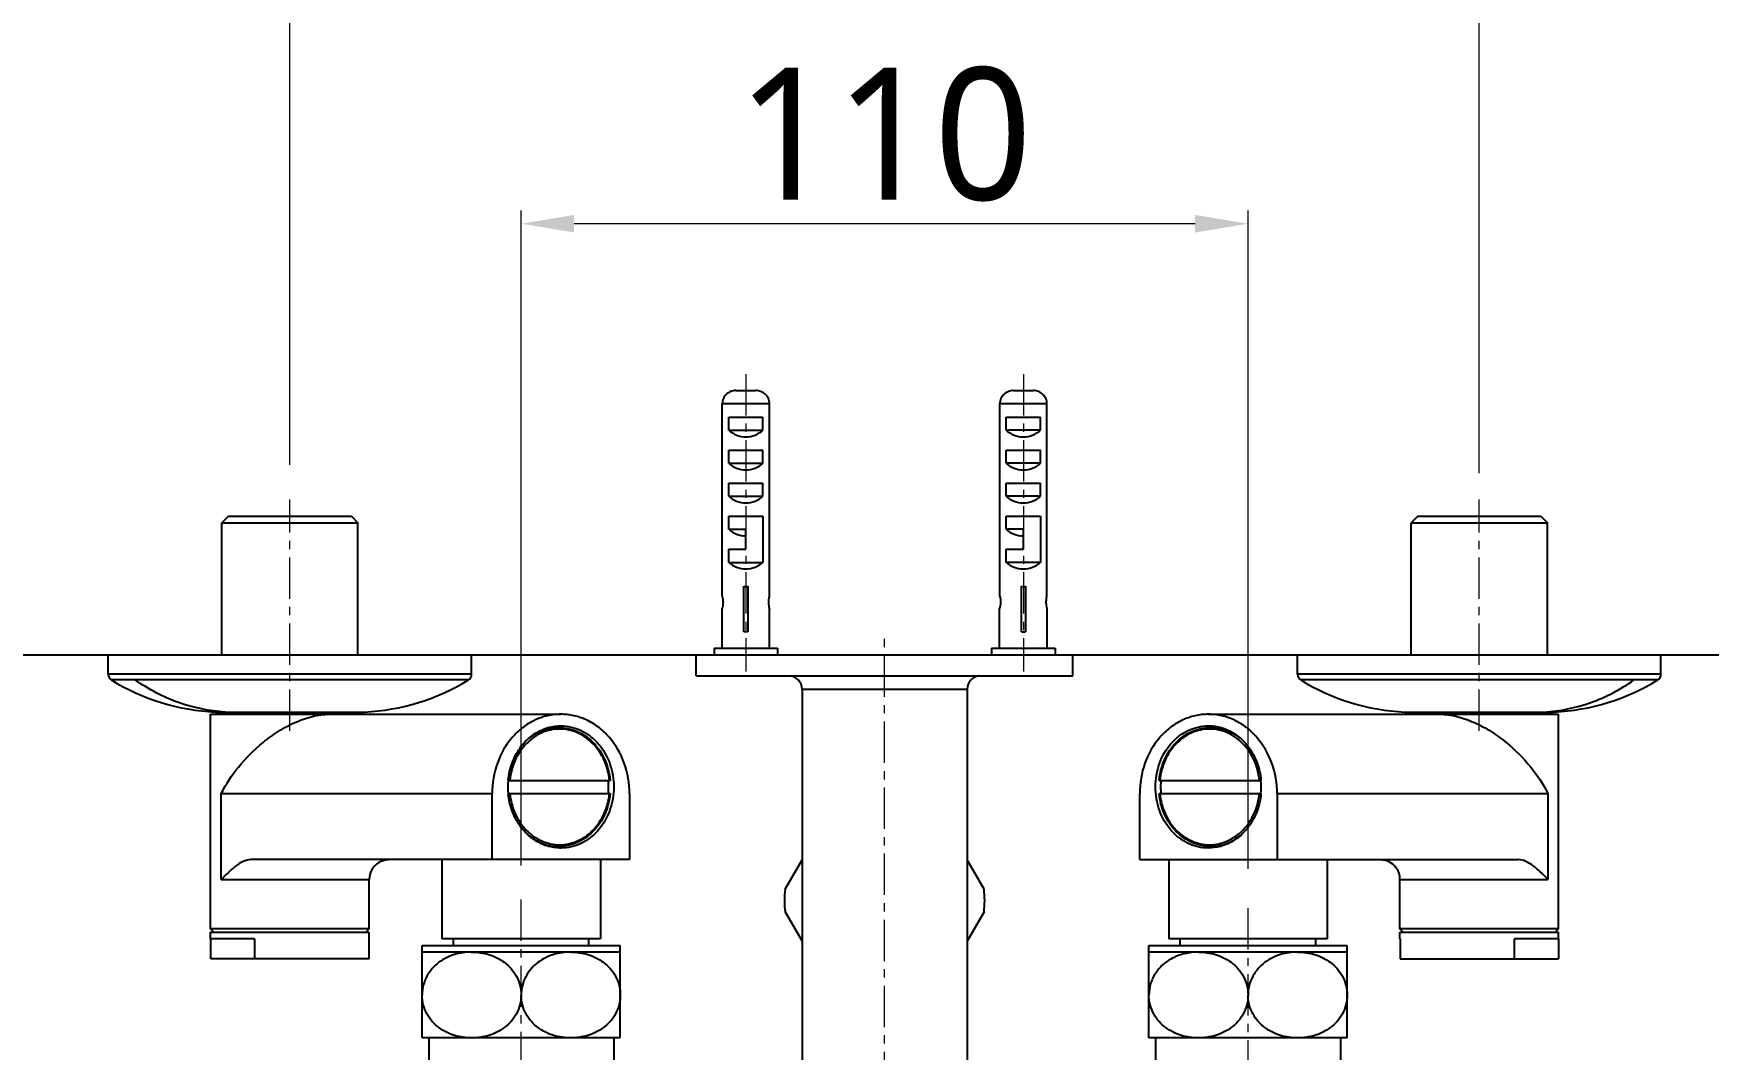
# Model space of a CAD drawing. Extents: x 0 to 3160, y 0 to 2315.
# Drawn here: x 879.1 to 1132.6, y 1972.5 to 2126.3 of the extents above; entities that cross this region are included whole.
import ezdxf

# ---------------------------------------------------------------- set-up
doc = ezdxf.new("R2010")
doc.units = 0
doc.header["$LTSCALE"] = 10
doc.header["$MEASUREMENT"] = 0
doc.header["$PDMODE"] = 3
doc.header["$PDSIZE"] = -10
doc.linetypes.add('CENTER', pattern=[2, 1.25, -0.25, 0.25, -0.25])
doc.linetypes.add('CENTER2', pattern=[28.575, 19.05, -3.175, 3.175, -3.175])
doc.layers.get('0').update_dxf_attribs({"linetype": 'CONTINUOUS'})
doc.layers.get('DEFPOINTS').update_dxf_attribs({"linetype": 'CONTINUOUS'})
doc.layers.add('Cneter', color=1, linetype='CENTER2', lineweight=13)
doc.layers.add('MEMBER', color=7, linetype='CONTINUOUS')
doc.styles.add('Daelim Dimension', font='')
doc.styles.get('Daelim Dimension').set_extended_font_data('NanumGothic')
doc.dimstyles.new('DEFAULT', dxfattribs={"dimscale": 2, "dimtxt": 2, "dimasz": 2, "dimexe": 0, "dimexo": 2, "dimgap": 1, "dimtad": 1, "dimdec": 1, "dimzin": 9, "dimdsep": 46, "dimtxsty": 'Daelim Dimension', "dimcen": 0.5, "dimclrd": 252, "dimclre": 252, "dimclrt": 3, "dimadec": 1, "dimazin": 0, "dimtfac": 1, "dimtdec": 1, "dimtix": 1, "dimtmove": 0, "dimatfit": 3, "dimfxl": 1, "dimtolj": 1, "dimtzin": 1, "dimlwd": 9, "dimlwe": 9, "dimarcsym": 0})

# ---------------------------------------------------------------- blocks, each defined once
blk = doc.blocks.new('*D3')
at = {"color": 5, "lineweight": 9, "ltscale": 0.5, "transparency": 16777216}
for p, q in [((952.9, 2000.32), (952.9, 2099.46)), ((1062.9, 1999.82), (1062.9, 2099.46)), ((1054.9, 2097.46), (960.9, 2097.46))]:
    blk.add_line(p, q, dxfattribs=at)
at = {"color": 5, "ltscale": 0.5, "transparency": 16777216}
for points in [[(960.9, 2098.79), (960.9, 2096.13), (952.9, 2097.46)], [(1054.9, 2098.79), (1054.9, 2096.13), (1062.9, 2097.46)]]:
    blk.add_solid(points, dxfattribs=at)
at = {"layer": 'DEFPOINTS', "color": 0, "ltscale": 0.5, "transparency": 16777216}
for p in [(952.9, 2097.46), (952.9, 1996.32), (1062.9, 1995.82)]:
    blk.add_point(p, dxfattribs=at)
at = {"color": 7, "ltscale": 0.5, "transparency": 16777216, "insert": (1007.9, 2121.09), "char_height": 20, "attachment_point": 2, "style": 'Daelim Dimension'}
blk.add_mtext('\\A1;110', dxfattribs=at)
blk = doc.blocks.new('*D4')
at = {"color": 5, "lineweight": 9, "ltscale": 0.5, "transparency": 16777216}
for p, q in [((917.9, 2060.95), (917.9, 2138.8)), ((1097.9, 2059.7), (1097.9, 2138.8)), ((925.9, 2136.8), (1089.9, 2136.8))]:
    blk.add_line(p, q, dxfattribs=at)
at = {"color": 5, "ltscale": 0.5, "transparency": 16777216}
for points in [[(925.9, 2138.14), (925.9, 2135.47), (917.9, 2136.8)], [(1089.9, 2138.14), (1089.9, 2135.47), (1097.9, 2136.8)]]:
    blk.add_solid(points, dxfattribs=at)
at = {"layer": 'DEFPOINTS', "color": 0, "ltscale": 0.5, "transparency": 16777216}
for p in [(1097.9, 2136.8), (917.9, 2056.95), (1097.9, 2055.7)]:
    blk.add_point(p, dxfattribs=at)
at = {"color": 7, "ltscale": 0.5, "transparency": 16777216, "insert": (1007.9, 2160.58), "char_height": 20, "attachment_point": 2, "style": 'Daelim Dimension'}
blk.add_mtext('\\A1;150~240', dxfattribs=at)

msp = doc.modelspace()

# ---------------------------------------------------------------- linework, layer by layer
at = {"color": 7, "linetype": 'Continuous'}
for p, q in [((908.6, 2053.2), (907.6, 2052.2)), ((907.6, 2032.2), (907.6, 2052.2)), ((907.6, 2052.2), (928.2, 2052.2)), ((908.6, 2053.2), (927.2, 2053.2)), ((927.2, 2053.2), (928.2, 2052.2)), ((928.2, 2032.2), (928.2, 2052.2)), ((1088.6, 2053.2), (1087.6, 2052.2)), ((1087.6, 2032.2), (1087.6, 2052.2)), ((1087.6, 2052.2), (1108.2, 2052.2)), ((1088.6, 2053.2), (1107.2, 2053.2)), ((1107.2, 2053.2), (1108.2, 2052.2)), ((1108.2, 2032.2), (1108.2, 2052.2)), ((890.4, 2029.26), (890.4, 2032.2)), ((890.4, 2032.2), (945.4, 2032.2)), ((945.4, 2029.26), (945.4, 2032.2)), ((1070.4, 2029.26), (1070.4, 2032.2)), ((1070.4, 2032.2), (1125.4, 2032.2)), ((1125.4, 2029.26), (1125.4, 2032.2)), ((905.9, 1990.7), (905.9, 2023.2)), ((905.9, 2023.2), (958.9, 2023.2)), ((906.6, 2023.54), (929.2, 2023.54)), ((907.6, 2023.2), (907.6, 2023.54)), ((928.2, 2023.2), (928.2, 2023.54)), ((1056.9, 2023.2), (1109.9, 2023.2)), ((1086.6, 2023.54), (1109.2, 2023.54)), ((1087.6, 2023.2), (1087.6, 2023.54)), ((1108.2, 2023.2), (1108.2, 2023.54)), ((1109.9, 1990.7), (1109.9, 2023.2)), ((958.58, 2021.2), (957.65, 2021.2)), ((1057.23, 2021.2), (1058.15, 2021.2)), ((950.98, 2013.2), (966.36, 2013.2)), ((1049.44, 2013.2), (1064.83, 2013.2)), ((948.51, 2001.2), (948.51, 2011.2)), ((950.98, 2011.2), (966.36, 2011.2)), ((969.3, 2011.2), (969.3, 2001.2)), ((1046.51, 2001.2), (1046.51, 2011.2)), ((1049.44, 2011.2), (1064.83, 2011.2)), ((1067.3, 2011.2), (1067.3, 2001.2)), ((958.58, 2003.2), (957.65, 2003.2)), ((1057.23, 2003.2), (1058.15, 2003.2)), ((969.3, 2001.2), (912.01, 2001.2)), ((940.9, 2001.2), (940.9, 1989.2)), ((964.9, 2001.2), (964.9, 1989.2)), ((1046.51, 2001.2), (1103.8, 2001.2)), ((1050.9, 2001.2), (1050.9, 1989.2)), ((1074.9, 2001.2), (1074.9, 1989.2)), ((929.9, 1990.7), (929.9, 1998.2)), ((1085.9, 1990.7), (1085.9, 1998.2)), ((1108.3, 1998.2), (1108.18, 1998.32)), ((906.4, 1990.2), (905.9, 1990.7)), ((929.9, 1990.7), (905.9, 1990.7)), ((905.9, 1989.2), (905.9, 1990.2)), ((905.9, 1990.2), (929.9, 1990.2)), ((929.4, 1990.2), (929.9, 1990.7)), ((929.9, 1989.2), (929.9, 1990.2)), ((1109.9, 1990.7), (1085.9, 1990.7)), ((1086.4, 1990.2), (1085.9, 1990.7)), ((1085.9, 1990.2), (1109.9, 1990.2)), ((1085.9, 1989.2), (1085.9, 1990.2)), ((1109.4, 1990.2), (1109.9, 1990.7)), ((1109.9, 1989.2), (1109.9, 1990.2)), ((912.56, 1989.2), (905.9, 1989.2)), ((905.93, 1986.2), (905.93, 1989.2)), ((912.56, 1989.2), (912.56, 1986.2)), ((929.88, 1986.2), (929.88, 1989.2)), ((929.9, 1989.2), (929.88, 1989.2)), ((937.9, 1974.2), (937.9, 1988.2)), ((937.9, 1988.2), (967.9, 1988.2)), ((964.9, 1989.2), (940.9, 1989.2)), ((942.65, 1988.2), (942.65, 1989.2)), ((963.15, 1988.2), (963.15, 1989.2)), ((967.9, 1974.2), (967.9, 1988.2)), ((1047.9, 1974.2), (1047.9, 1988.2)), ((1047.9, 1988.2), (1077.9, 1988.2)), ((1074.9, 1989.2), (1050.9, 1989.2)), ((1052.65, 1988.2), (1052.65, 1989.2)), ((1073.15, 1988.2), (1073.15, 1989.2)), ((1077.9, 1974.2), (1077.9, 1988.2)), ((1085.93, 1989.2), (1085.9, 1989.2)), ((1085.93, 1989.2), (1085.93, 1986.2)), ((1109.9, 1989.2), (1103.25, 1989.2)), ((1103.25, 1986.2), (1103.25, 1989.2)), ((1109.88, 1989.2), (1109.88, 1986.2)), ((929.88, 1986.2), (905.93, 1986.2)), ((967.9, 1987.2), (937.9, 1987.2)), ((1077.9, 1987.2), (1047.9, 1987.2)), ((1085.93, 1986.2), (1109.88, 1986.2)), ((967.9, 1974.2), (937.9, 1974.2)), ((938.9, 1974.2), (938.9, 1970.7)), ((966.9, 1974.2), (966.9, 1970.7)), ((1077.9, 1974.2), (1047.9, 1974.2)), ((1048.9, 1974.2), (1048.9, 1970.7)), ((1076.9, 1974.2), (1076.9, 1970.7))]:
    msp.add_line(p, q, dxfattribs=at)
at = {"ltscale": 0.5}
msp.add_line((643.08, 2032.2), (1863.59, 2032.2), dxfattribs=at)
for p, q in [((979.4, 2029), (979.4, 2032.2)), ((979.4, 2032.2), (1036.4, 2032.2)), ((1036.4, 2029), (1036.4, 2032.2)), ((979.4, 2029), (1036.4, 2029)), ((995.4, 2027), (995.4, 1927)), ((995.4, 2027), (1020.4, 2027)), ((1020.4, 2027), (1020.4, 1927)), ((992.85, 1996.73), (995.4, 2001.15)), ((1022.95, 1996.73), (1020.4, 2001.15)), ((992.85, 1993.27), (995.4, 1988.85)), ((1022.95, 1993.27), (1020.4, 1988.85))]:
    msp.add_line(p, q)
at = {"color": 9, "linetype": 'Continuous'}
for p, q in [((945.4, 2029.26), (890.4, 2029.26)), ((944.93, 2028.4), (890.88, 2028.4)), ((1125.4, 2029.26), (1070.4, 2029.26)), ((1124.93, 2028.4), (1070.88, 2028.4)), ((907.51, 1998.2), (907.51, 2011.2)), ((907.51, 2011.2), (948.51, 2011.2)), ((1067.3, 2011.2), (1108.3, 2011.2)), ((1108.3, 2011.2), (1108.3, 1998.2)), ((907.51, 1998.2), (929.9, 1998.2)), ((1085.9, 1998.2), (1108.3, 1998.2))]:
    msp.add_line(p, q, dxfattribs=at)
at = {"color": 7, "linetype": 'Continuous'}
for centre, radius, start, end in [((891.4, 2029.26), 1, 180, 238.4038), ((908.2, 2056.57), 33.07, 238.4038, 267.2264), ((927.6, 2056.57), 33.07, 272.7736, 301.5962), ((944.4, 2029.26), 1, 301.5962, 0), ((1071.4, 2029.26), 1, 180, 238.4038), ((1088.2, 2056.57), 33.07, 238.4038, 267.2264), ((1107.6, 2056.57), 33.07, 272.7736, 301.5962), ((1124.4, 2029.26), 1, 301.5962, 0), ((957.65, 2014.44), 6.76, 90.0049, 95.7924), ((957.02, 2014.06), 7.45, 72.6683, 75.8118), ((1058.79, 2014.05), 7.45, 104.1962, 107.3229), ((1058.15, 2014.44), 6.76, 84.2215, 89.9952), ((961.58, 2012.2), 10.69, 174.6741, 185.3255), ((961.54, 2012.2), 10.65, 174.4994, 174.6625), ((957.32, 2012.2), 8.81, 0.005, 6.5195), ((1058.48, 2012.2), 8.81, 173.4807, 179.9952), ((1054.26, 2012.2), 10.65, 5.337, 5.5014), ((1054.22, 2012.2), 10.69, 354.6741, 5.3255), ((961.54, 2012.2), 10.65, 185.337, 185.5014), ((957.32, 2012.2), 8.81, 353.4807, 359.9952), ((1058.48, 2012.2), 8.81, 180.005, 186.5195), ((1054.26, 2012.2), 10.65, 354.4994, 354.6626), ((957.65, 2009.97), 6.76, 264.2214, 269.9952), ((957.02, 2010.35), 7.45, 284.1962, 287.3229), ((1058.79, 2010.35), 7.45, 252.6683, 255.8118), ((1058.15, 2009.97), 6.76, 270.0049, 275.7924), ((932.9, 1998.2), 3, 112.0593, 180), ((1082.9, 1998.2), 3, 0, 67.9366)]:
    msp.add_arc(centre, radius, start, end, dxfattribs=at)
for centre, radius, start, end in [((993.4, 2027), 2, 0, 85.9054), ((1022.4, 2027), 2, 94.0946, 180), ((1007.9, 1995), 15.15, 173.4379, 186.5621), ((1007.9, 1995), 15.15, 353.4379, 6.5621)]:
    msp.add_arc(centre, radius, start, end)
at = {"color": 9, "linetype": 'Continuous'}
for centre, start, end in [((958.58, 2014.43), 90.0082, 97.7431), ((1057.23, 2014.43), 82.257, 89.9918), ((958.58, 2009.97), 262.257, 269.9918), ((1057.23, 2009.97), 270.0082, 277.7431)]:
    msp.add_arc(centre, 6.77, start, end, dxfattribs=at)
for points, start_tangent, end_tangent in [([(908.12, 2023.54), (901.04, 2024.98), (894.5, 2028.4)], (-0.998439, 0.055853), (-0.815279, 0.579069)), ([(1107.69, 2023.54), (1114.76, 2024.98), (1121.31, 2028.4)], (0.998439, 0.055853), (0.815279, 0.579069)), ([(966.26, 2013.2), (965.98, 2014.76), (965.46, 2016.24), (964.71, 2017.58), (963.77, 2018.74), (962.66, 2019.69), (961.42, 2020.39), (960.1, 2020.82), (958.72, 2020.96), (957.35, 2020.82), (956.02, 2020.39), (954.78, 2019.69), (953.68, 2018.74), (952.73, 2017.58), (951.99, 2016.24), (951.47, 2014.76), (951.19, 2013.2)], (-0.099041, 0.995083), (-0.099041, -0.995083)), ([(957.66, 2021.14), (955.8, 2020.61), (954.1, 2019.57)], (-0.990881, -0.134743), (-0.776837, -0.629702)), ([(1064.62, 2013.2), (1064.34, 2014.76), (1063.82, 2016.24), (1063.07, 2017.58), (1062.13, 2018.74), (1061.02, 2019.69), (1059.78, 2020.39), (1058.46, 2020.82), (1057.08, 2020.96), (1055.71, 2020.82), (1054.38, 2020.39), (1053.14, 2019.69), (1052.04, 2018.74), (1051.09, 2017.58), (1050.35, 2016.24), (1049.83, 2014.76), (1049.55, 2013.2)], (-0.099041, 0.995083), (-0.099041, -0.995083)), ([(1061.7, 2019.57), (1060.01, 2020.61), (1058.14, 2021.14)], (-0.777393, 0.629015), (-0.990881, 0.134742)), ([(951.19, 2011.2), (951.47, 2009.64), (951.99, 2008.17), (952.73, 2006.83), (953.68, 2005.67), (954.78, 2004.72), (956.02, 2004.02), (957.35, 2003.59), (958.72, 2003.44), (960.1, 2003.59), (961.42, 2004.02), (962.66, 2004.72), (963.77, 2005.67), (964.71, 2006.83), (965.46, 2008.17), (965.98, 2009.64), (966.26, 2011.2)], (0.099041, -0.995083), (0.099041, 0.995083)), ([(1049.55, 2011.2), (1049.83, 2009.64), (1050.35, 2008.17), (1051.09, 2006.83), (1052.04, 2005.67), (1053.14, 2004.72), (1054.38, 2004.02), (1055.71, 2003.59), (1057.08, 2003.44), (1058.46, 2003.59), (1059.78, 2004.02), (1061.02, 2004.72), (1062.13, 2005.67), (1063.07, 2006.83), (1063.82, 2008.17), (1064.34, 2009.64), (1064.62, 2011.2)], (0.099041, -0.995083), (0.099041, 0.995083)), ([(954.1, 2004.83), (955.8, 2003.79), (957.66, 2003.26)], (0.777392, -0.629017), (0.990881, -0.134742)), ([(1058.14, 2003.26), (1060.01, 2003.79), (1061.71, 2004.84)], (0.990881, 0.134743), (0.776839, 0.6297))]:
    msp.add_spline(points, degree=3, dxfattribs=dict(at, start_tangent=start_tangent, end_tangent=end_tangent))
at = {"color": 7, "linetype": 'Continuous'}
for points, start_tangent, end_tangent in [([(907.51, 2011.2), (910.11, 2015.21), (913.84, 2018.95), (916.12, 2020.59), (918.64, 2021.94), (921.3, 2022.87), (923.9, 2023.2)], (0.447214, 0.894427), (1, 0)), ([(958.9, 2023.2), (956.88, 2022.97), (954.93, 2022.29), (953.13, 2021.18), (951.55, 2019.69), (949.3, 2015.79), (948.51, 2011.2)], (-1, -0.000032), (0, -1)), ([(969.3, 2011.2), (968.5, 2015.79), (966.25, 2019.69), (964.68, 2021.18), (962.88, 2022.29), (960.93, 2022.97), (958.9, 2023.2)], (0, 1), (-1, -0.000032)), ([(1056.9, 2023.2), (1054.88, 2022.97), (1052.93, 2022.29), (1051.13, 2021.18), (1049.55, 2019.69), (1047.3, 2015.79), (1046.51, 2011.2)], (-1, -0.000032), (0, -1)), ([(1067.3, 2011.2), (1066.5, 2015.79), (1064.25, 2019.69), (1062.68, 2021.18), (1060.88, 2022.29), (1058.93, 2022.97), (1056.9, 2023.2)], (0, 1), (-1, -0.000032)), ([(1091.9, 2023.2), (1094.51, 2022.87), (1097.17, 2021.94), (1099.69, 2020.59), (1101.96, 2018.95), (1105.69, 2015.21), (1108.3, 2011.2)], (1, 0), (0.447213, -0.894427)), ([(950.94, 2013.23), (951.53, 2015.81), (952.73, 2018.1), (954.45, 2019.89), (956.54, 2021.04)], (0.095856, 0.995395), (0.941822, 0.336112)), ([(956.54, 2021.04), (957.12, 2021.22), (958.9, 2021.45)], (0.941822, 0.336112), (1, 0)), ([(958.58, 2021.2), (960, 2021.05), (961.38, 2020.61), (962.66, 2019.88), (963.81, 2018.9), (964.78, 2017.7), (965.54, 2016.32), (966.08, 2014.81), (966.36, 2013.2)], (1, 0), (0.096805, -0.995303)), ([(958.9, 2021.45), (960.47, 2021.27), (961.97, 2020.75), (963.35, 2019.89), (964.57, 2018.74), (966.3, 2015.74), (966.91, 2012.2), (966.3, 2008.66), (964.57, 2005.66), (963.35, 2004.51), (961.97, 2003.66), (960.47, 2003.13), (958.9, 2002.95)], (1, 0), (-1, 0)), ([(1056.9, 2002.95), (1055.34, 2003.13), (1053.84, 2003.66), (1052.45, 2004.51), (1051.24, 2005.66), (1049.5, 2008.66), (1048.89, 2012.2), (1049.5, 2015.74), (1051.24, 2018.74), (1052.45, 2019.89), (1053.84, 2020.75), (1055.34, 2021.27), (1056.9, 2021.45)], (-1, 0), (1, 0)), ([(1049.44, 2013.2), (1049.73, 2014.81), (1050.26, 2016.32), (1051.03, 2017.7), (1052, 2018.9), (1053.14, 2019.88), (1054.43, 2020.61), (1055.8, 2021.05), (1057.23, 2021.2)], (0.096805, 0.995303), (1, 0)), ([(1056.9, 2021.45), (1057.5, 2021.43), (1059.27, 2021.04)], (1, 0), (0.941845, -0.336047)), ([(1059.27, 2021.04), (1061.36, 2019.89), (1063.08, 2018.1), (1064.28, 2015.81), (1064.86, 2013.23)], (0.941845, -0.336047), (0.09587, -0.995394)), ([(956.54, 2003.36), (954.45, 2004.52), (952.73, 2006.31), (951.53, 2008.59), (950.94, 2011.18)], (-0.941845, 0.336047), (-0.09587, 0.995394)), ([(966.36, 2011.2), (966.08, 2009.6), (965.54, 2008.08), (964.78, 2006.7), (963.81, 2005.5), (962.66, 2004.52), (961.38, 2003.8), (960, 2003.35), (958.58, 2003.2)], (-0.096805, -0.995303), (-1, 0)), ([(1057.23, 2003.2), (1055.8, 2003.35), (1054.43, 2003.8), (1053.14, 2004.52), (1052, 2005.5), (1051.03, 2006.7), (1050.26, 2008.08), (1049.73, 2009.6), (1049.44, 2011.2)], (-1, 0), (-0.096805, 0.995303)), ([(1064.86, 2011.18), (1064.28, 2008.59), (1063.08, 2006.31), (1061.36, 2004.52), (1059.27, 2003.37)], (-0.095857, -0.995395), (-0.941822, -0.336112)), ([(958.9, 2002.95), (958.3, 2002.98), (956.54, 2003.36)], (-1, 0), (-0.941845, 0.336047)), ([(1059.27, 2003.37), (1058.69, 2003.19), (1056.9, 2002.95)], (-0.941822, -0.336112), (-1, 0)), ([(912.01, 2001.2), (910.83, 2000.91), (909.68, 2000.2), (908.59, 1999.25), (907.51, 1998.2)], (-1, 0), (-0.707107, -0.707107)), ([(931.78, 2000.98), (932.03, 2001.08), (932.8, 2001.2)], (0.926938, 0.375215), (1, 0)), ([(1083.01, 2001.2), (1083.27, 2001.19), (1084.03, 2000.98)], (1, 0), (0.92692, -0.375258)), ([(1108.18, 1998.32), (1107.13, 1999.34), (1106.06, 2000.25), (1104.95, 2000.93), (1103.8, 2001.2)], (-0.707416, 0.706798), (-1, 0)), ([(945.4, 1987.2), (942.83, 1986.83), (941.6, 1986.35), (940.45, 1985.65), (939.44, 1984.71), (938.63, 1983.55), (938.09, 1982.18), (937.9, 1980.7)], (-1, 0), (0, -1)), ([(945.4, 1987.2), (947.98, 1986.83), (949.2, 1986.35), (950.35, 1985.65), (951.37, 1984.71), (952.18, 1983.55), (952.72, 1982.18), (952.9, 1980.7)], (1, 0), (0, -1)), ([(960.4, 1987.2), (957.83, 1986.83), (956.6, 1986.35), (955.45, 1985.65), (954.44, 1984.71), (953.63, 1983.55), (953.09, 1982.18), (952.9, 1980.7)], (-1, 0), (0, -1)), ([(960.4, 1987.2), (962.98, 1986.83), (964.2, 1986.35), (965.35, 1985.65), (966.37, 1984.71), (967.18, 1983.55), (967.72, 1982.18), (967.9, 1980.7)], (1, 0), (0, -1)), ([(1051.21, 1986.14), (1049.93, 1985.21), (1048.87, 1983.96), (1048.16, 1982.42), (1047.9, 1980.7)], (-0.869795, -0.493414), (0, -1)), ([(1055.4, 1987.2), (1053.26, 1986.95), (1051.21, 1986.14)], (-1, 0), (-0.869795, -0.493414)), ([(1055.4, 1987.2), (1057.98, 1986.83), (1059.2, 1986.35), (1060.35, 1985.65), (1061.37, 1984.71), (1062.18, 1983.55), (1062.72, 1982.18), (1062.9, 1980.7)], (1, 0), (0, -1)), ([(1070.4, 1987.2), (1067.83, 1986.83), (1066.6, 1986.35), (1065.45, 1985.65), (1064.44, 1984.71), (1063.63, 1983.55), (1063.09, 1982.18), (1062.9, 1980.7)], (-1, 0), (0, -1)), ([(1070.4, 1987.2), (1072.98, 1986.83), (1074.2, 1986.35), (1075.35, 1985.65), (1076.37, 1984.71), (1077.18, 1983.55), (1077.72, 1982.18), (1077.9, 1980.7)], (1, 0), (0, -1)), ([(945.4, 1974.2), (942.83, 1974.58), (941.6, 1975.06), (940.45, 1975.76), (939.44, 1976.69), (938.63, 1977.86), (938.09, 1979.22), (937.9, 1980.7)], (-1, 0), (0, 1)), ([(952.9, 1980.7), (952.72, 1979.22), (952.18, 1977.86), (951.37, 1976.69), (950.35, 1975.76), (949.2, 1975.06), (947.98, 1974.58), (945.4, 1974.2)], (0, -1), (-1, 0)), ([(960.4, 1974.2), (957.83, 1974.58), (956.6, 1975.06), (955.45, 1975.76), (954.44, 1976.69), (953.63, 1977.86), (953.09, 1979.22), (952.9, 1980.7)], (-1, 0), (0, 1)), ([(967.9, 1980.7), (967.72, 1979.22), (967.18, 1977.86), (966.37, 1976.69), (965.35, 1975.76), (964.2, 1975.06), (962.98, 1974.58), (960.4, 1974.2)], (0, -1), (-1, 0)), ([(1055.4, 1974.2), (1052.83, 1974.58), (1051.6, 1975.06), (1050.45, 1975.76), (1049.44, 1976.69), (1048.63, 1977.86), (1048.09, 1979.22), (1047.9, 1980.7)], (-1, 0), (0, 1)), ([(1062.9, 1980.7), (1062.72, 1979.22), (1062.18, 1977.86), (1061.37, 1976.69), (1060.35, 1975.76), (1059.2, 1975.06), (1057.98, 1974.58), (1055.4, 1974.2)], (0, -1), (-1, 0)), ([(1070.4, 1974.2), (1067.83, 1974.58), (1066.6, 1975.06), (1065.45, 1975.76), (1064.44, 1976.69), (1063.63, 1977.86), (1063.09, 1979.22), (1062.9, 1980.7)], (-1, 0), (0, 1)), ([(1077.9, 1980.7), (1077.72, 1979.22), (1077.18, 1977.86), (1076.37, 1976.69), (1075.35, 1975.76), (1074.2, 1975.06), (1072.98, 1974.58), (1070.4, 1974.2)], (0, -1), (-1, 0))]:
    msp.add_spline(points, degree=3, dxfattribs=dict(at, start_tangent=start_tangent, end_tangent=end_tangent))
at = {"layer": 'Cneter', "linetype": 'CENTER', "lineweight": 5, "ltscale": 0.5}
for p, q in [((986.9, 2074.7), (986.9, 2029.7)), ((1028.9, 2074.7), (1028.9, 2029.7)), ((917.9, 2020.7), (917.9, 2055.7)), ((1097.9, 2020.7), (1097.9, 2055.7)), ((1007.9, 1865.85), (1007.9, 2034.7)), ((952.9, 1958.89), (952.9, 1996.32)), ((1062.9, 1957.6), (1062.9, 1994.57))]:
    msp.add_line(p, q, dxfattribs=at)
at = {"layer": 'MEMBER', "color": 7, "linetype": 'Continuous'}
for p, q in [((985.38, 2072.2), (988.42, 2072.2)), ((1027.38, 2072.2), (1030.42, 2072.2)), ((983.34, 2041.07), (983.34, 2070.2)), ((990.47, 2041.07), (990.47, 2070.2)), ((1025.34, 2041.07), (1025.34, 2070.2)), ((1032.47, 2041.07), (1032.47, 2070.2)), ((984.31, 2066.2), (984.31, 2068.2)), ((984.31, 2068.2), (989.49, 2068.2)), ((984.31, 2066.2), (989.49, 2066.2)), ((989.49, 2066.2), (989.49, 2068.2)), ((1026.31, 2066.2), (1026.31, 2068.2)), ((1026.31, 2068.2), (1031.49, 2068.2)), ((1031.49, 2066.2), (1026.31, 2066.2)), ((1031.49, 2066.2), (1031.49, 2068.2)), ((984.31, 2061.2), (984.31, 2063.2)), ((984.31, 2063.2), (989.49, 2063.2)), ((984.31, 2061.2), (989.49, 2061.2)), ((989.49, 2061.2), (989.49, 2063.2)), ((1026.31, 2061.2), (1026.31, 2063.2)), ((1026.31, 2063.2), (1031.49, 2063.2)), ((1031.49, 2061.2), (1026.31, 2061.2)), ((1031.49, 2061.2), (1031.49, 2063.2)), ((984.31, 2056.2), (984.31, 2058.2)), ((984.31, 2058.2), (989.49, 2058.2)), ((984.31, 2056.2), (989.49, 2056.2)), ((989.49, 2056.2), (989.49, 2058.2)), ((1026.31, 2056.2), (1026.31, 2058.2)), ((1026.31, 2058.2), (1031.49, 2058.2)), ((1031.49, 2056.2), (1026.31, 2056.2)), ((1031.49, 2056.2), (1031.49, 2058.2)), ((984.31, 2051.2), (984.31, 2053.2)), ((984.31, 2053.2), (989.49, 2053.2)), ((984.31, 2051.2), (986.9, 2051.2)), ((986.9, 2048.2), (986.9, 2051.2)), ((989.49, 2053.2), (989.49, 2046.2)), ((1026.31, 2051.2), (1026.31, 2053.2)), ((1026.31, 2053.2), (1031.49, 2053.2)), ((1028.9, 2051.2), (1026.31, 2051.2)), ((1028.9, 2048.2), (1028.9, 2051.2)), ((1031.49, 2053.2), (1031.49, 2046.2)), ((984.31, 2046.2), (984.31, 2048.2)), ((984.31, 2048.2), (986.9, 2048.2)), ((984.31, 2046.2), (989.49, 2046.2)), ((1026.31, 2046.2), (1026.31, 2048.2)), ((1026.31, 2048.2), (1028.9, 2048.2)), ((1031.49, 2046.2), (1026.31, 2046.2)), ((986.6, 2035.7), (986.6, 2042.58)), ((987.2, 2042.58), (987.2, 2035.7)), ((1028.6, 2035.7), (1028.6, 2042.58)), ((1029.2, 2042.58), (1029.2, 2035.7)), ((983.3, 2039.2), (983.32, 2039.27)), ((983.31, 2039.21), (983.3, 2039.2)), ((983.3, 2033.2), (983.3, 2039.2)), ((990.5, 2039.2), (990.5, 2039.21)), ((990.5, 2033.2), (990.5, 2039.2)), ((1025.3, 2039.2), (1025.31, 2039.21)), ((1025.3, 2033.2), (1025.3, 2039.2)), ((1032.5, 2039.21), (1032.5, 2039.21)), ((1032.5, 2039.2), (1032.5, 2039.21)), ((1032.5, 2033.2), (1032.5, 2039.2)), ((987.2, 2035.7), (986.6, 2035.7)), ((1028.6, 2035.7), (1029.2, 2035.7)), ((982.1, 2033.2), (982.1, 2032.2)), ((982.1, 2033.2), (991.7, 2033.2)), ((991.7, 2033.2), (991.7, 2032.2)), ((1024.1, 2033.2), (1024.1, 2032.2)), ((1024.1, 2033.2), (1033.7, 2033.2)), ((1033.7, 2033.2), (1033.7, 2032.2))]:
    msp.add_line(p, q, dxfattribs=at)
at = {"layer": 'MEMBER', "color": 9, "linetype": 'Continuous'}
for p, q in [((990.47, 2070.2), (983.34, 2070.2)), ((1032.47, 2070.2), (1025.34, 2070.2))]:
    msp.add_line(p, q, dxfattribs=at)
at = {"layer": 'MEMBER', "color": 7, "linetype": 'Continuous'}
for centre, start, end in [((985.38, 2070.05), 89.9683, 100.3015), ((988.42, 2070.05), 79.6985, 90.0317)]:
    msp.add_arc(centre, 2.16, start, end, dxfattribs=at)
for centre, major_axis, start_param, end_param in [((986.9, 2068.48), (3.6, 0), 3.90924, 5.515538), ((1028.9, 2068.48), (-3.6, 0), 0.767648, 2.373945), ((986.9, 2063.48), (-3.6, 0), 0.767648, 2.373945), ((1028.9, 2063.48), (-3.6, 0), 0.767648, 2.373945), ((986.9, 2058.48), (-3.6, 0), 0.767648, 2.373945), ((1028.9, 2058.48), (-3.6, 0), 0.767648, 2.373945), ((986.9, 2053.48), (-3.6, 0), 0.767648, 1.570796), ((1028.9, 2053.48), (-3.6, 0), 0.767648, 1.570796), ((986.9, 2048.48), (-3.6, 0), 0.767648, 2.373945), ((1028.9, 2048.48), (3.6, 0), 3.90924, 5.515538)]:
    msp.add_ellipse(centre, major_axis=major_axis, ratio=0.909091, start_param=start_param, end_param=end_param, dxfattribs=at)
for points, start_tangent, end_tangent in [([(985.38, 2072.2), (984.61, 2072.06), (983.94, 2071.63), (983.5, 2070.98), (983.34, 2070.2)], (-1, 0), (0, -1)), ([(990.47, 2070.2), (990.31, 2070.98), (989.86, 2071.63), (989.2, 2072.06), (988.42, 2072.2)], (0, 1), (-1, 0)), ([(1027.38, 2072.2), (1026.61, 2072.06), (1025.94, 2071.63), (1025.5, 2070.98), (1025.34, 2070.2)], (-1, 0), (0, -1)), ([(1032.47, 2070.2), (1032.31, 2070.98), (1031.86, 2071.63), (1031.2, 2072.06), (1030.42, 2072.2)], (0, 1), (-1, 0)), ([(983.34, 2041.07), (983.42, 2040.61), (983.44, 2040), (983.31, 2039.21)], (0.236052, -0.97174), (-0.265849, -0.964015)), ([(986.6, 2042.58), (986.9, 2042.51)], (0.903538, -0.428509), (1, 0)), ([(986.9, 2042.51), (987.2, 2042.58)], (1, 0), (0.903538, 0.428509)), ([(990.5, 2039.21), (990.37, 2040), (990.47, 2041.07)], (-0.265846, 0.964016), (0.236052, 0.97174)), ([(1025.34, 2041.07), (1025.44, 2040), (1025.31, 2039.21)], (0.236052, -0.97174), (-0.265838, -0.964018)), ([(1028.6, 2042.58), (1028.9, 2042.51)], (0.903538, -0.428509), (1, 0)), ([(1028.9, 2042.51), (1029.2, 2042.58)], (1, 0), (0.903538, 0.428509)), ([(1032.5, 2039.21), (1032.37, 2040), (1032.47, 2041.07)], (-0.265832, 0.964019), (0.236052, 0.97174)), ([(990.48, 2039.27), (990.49, 2039.24), (990.5, 2039.2)], (0.251563, -0.967841), (0.272974, -0.962021))]:
    msp.add_spline(points, degree=3, dxfattribs=dict(at, start_tangent=start_tangent, end_tangent=end_tangent))

# ---------------------------------------------------------------- dimensions: what is measured, and where the dimension line sits
at = {"color": 5, "ltscale": 0.5}
dim = msp.add_linear_dim(base=(1097.9, 2136.8), p1=(917.9, 2056.95), p2=(1097.9, 2055.7), text='150~240', dimstyle='DEFAULT', override={"dimtxt": 10, "dimasz": 4, "dimexe": 1, "dimdec": 0, "dimclrd": 5, "dimclre": 5, "dimclrt": 7}, dxfattribs=at)
dim.commit()
dim.dimension.update_dxf_attribs({"geometry": '*D4', "text_midpoint": (1007.9, 2136.8), "dimtype": 160})
dim = msp.add_linear_dim(base=(952.9, 2097.46), p1=(1062.9, 1995.82), p2=(952.9, 1996.32), angle=180, dimstyle='DEFAULT', override={"dimtxt": 10, "dimasz": 4, "dimexe": 1, "dimdec": 0, "dimclrd": 5, "dimclre": 5, "dimclrt": 7}, dxfattribs=at)
dim.commit()
dim.dimension.update_dxf_attribs({"geometry": '*D3', "text_midpoint": (1007.9, 2097.46), "dimtype": 160})

doc.saveas('drawing.dxf')
